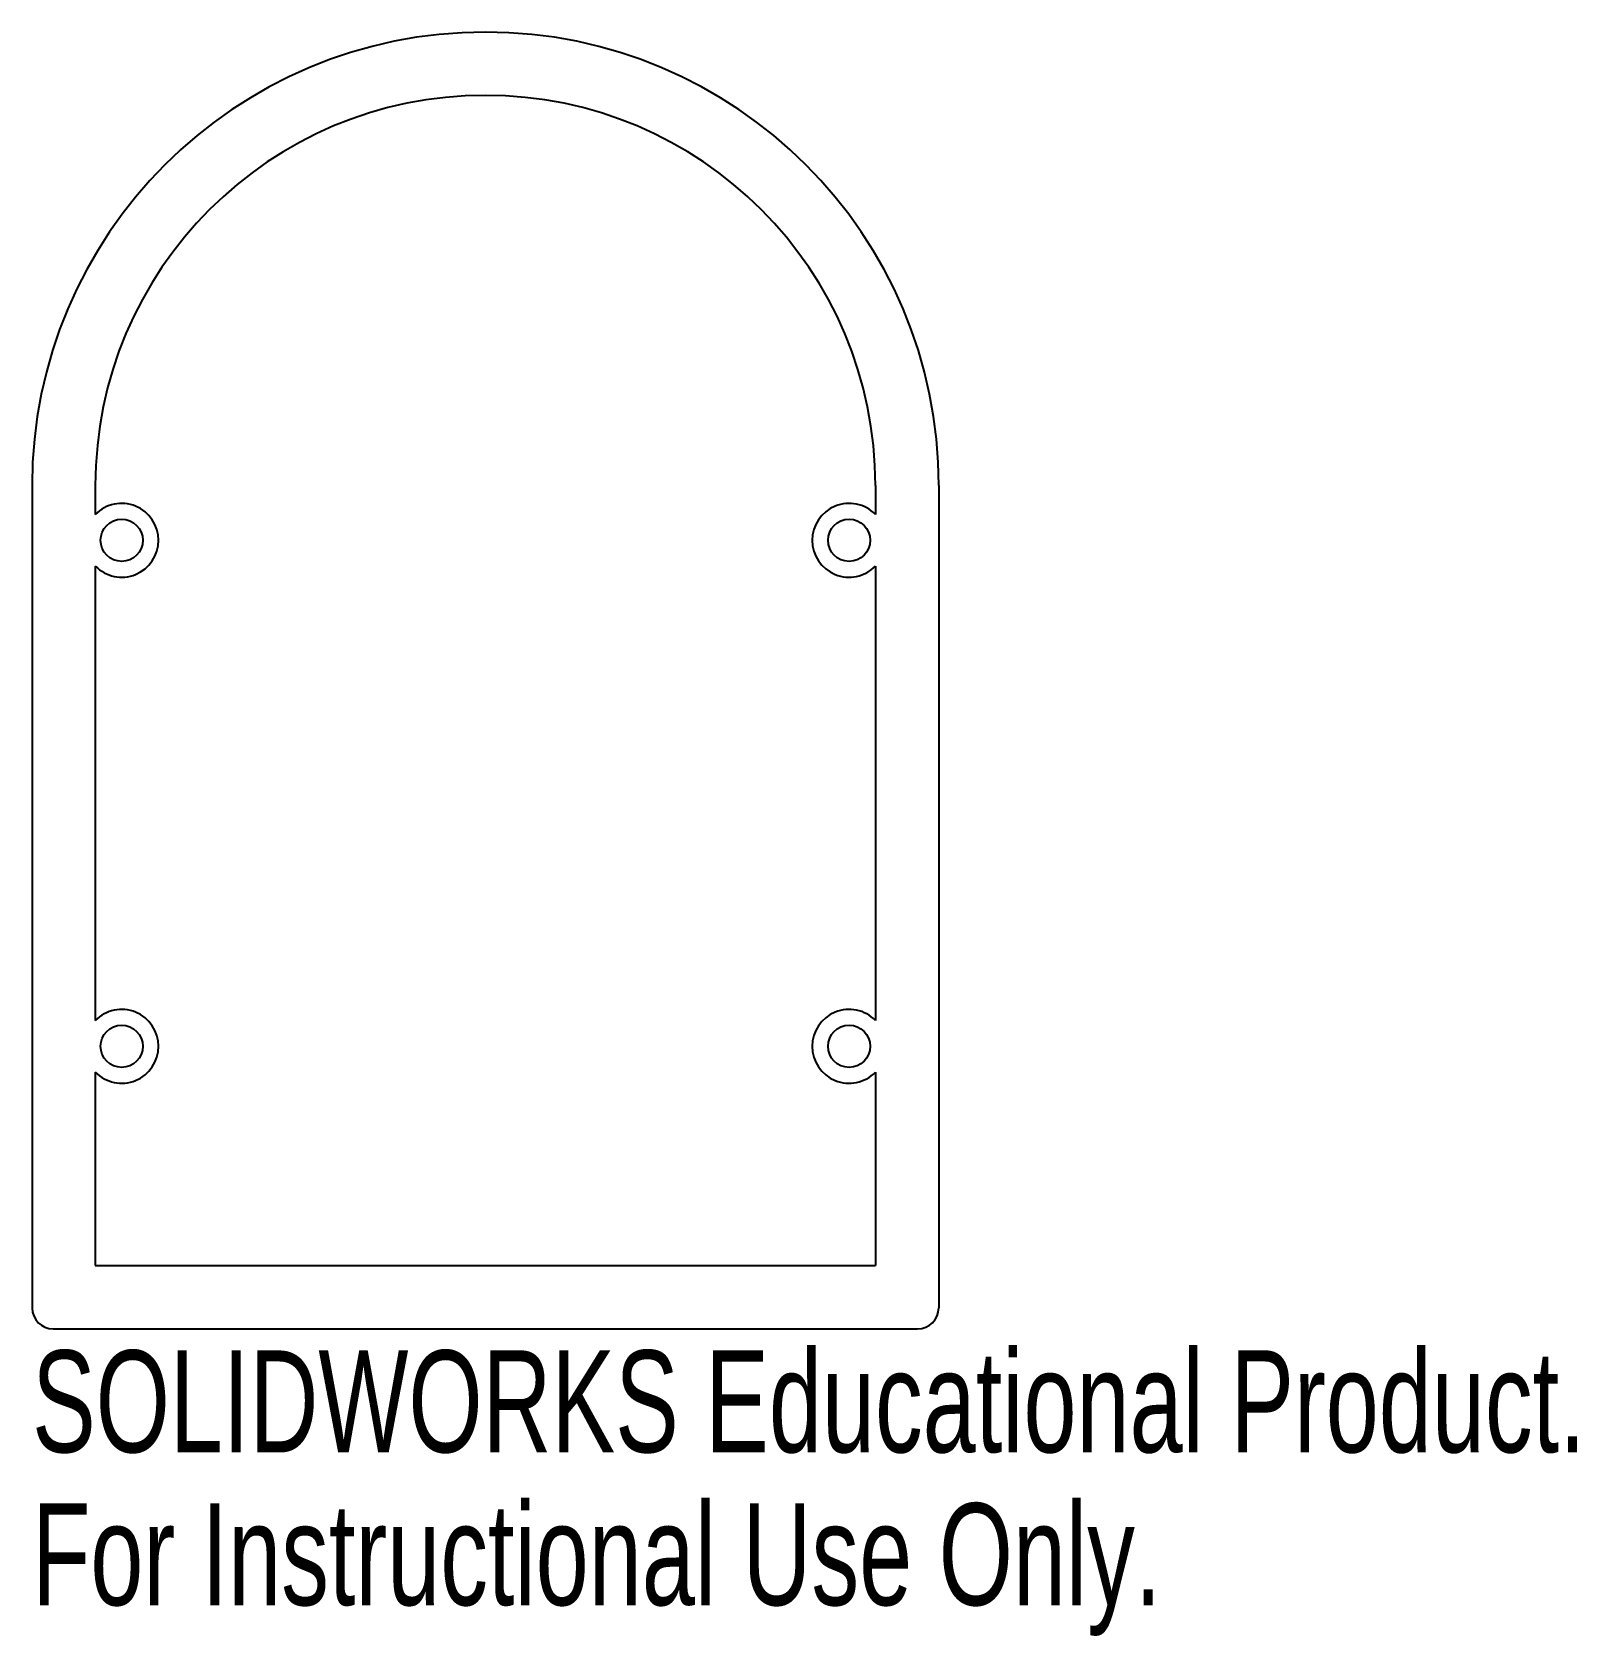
# Model space of a CAD drawing. Header units: millimetres. Extents: x -21.5 to 51.8, y -34.1 to 42.
import ezdxf

# ---------------------------------------------------------------- set-up
doc = ezdxf.new("R2010")
doc.units = ezdxf.units.MM
doc.styles.add('SLDTEXTSTYLE0', font='TXT', dxfattribs={"width": 0.7})

msp = doc.modelspace()

# ---------------------------------------------------------------- linework, layer by layer
at = {"color": 7, "linetype": 'Continuous', "lineweight": 25}
for p, q in [((-21.5, 20.5), (-21.5, -18.5)), ((-18.5, 20.5), (-18.5, 19.125)), ((18.5, 20.5), (18.5, 19.125)), ((21.5, 20.5), (21.5, -18.5)), ((-18.5, 16.675), (-18.5, -4.875)), ((18.5, 16.675), (18.5, -4.875)), ((-18.5, -7.325), (-18.5, -16.5)), ((18.5, -7.325), (18.5, -16.5)), ((-18.5, -16.5), (18.5, -16.5)), ((-20.5, -19.5), (20.5, -19.5))]:
    msp.add_line(p, q, dxfattribs=at)
for centre in [(-17.25, 17.9), (17.25, 17.9), (-17.25, -6.1), (17.25, -6.1)]:
    msp.add_circle(centre, 1, dxfattribs=at)
for centre, radius, start, end in [((0, 20.5), 21.5, 0, 180), ((0, 20.5), 18.5, 0, 180), ((-17.25, 17.9), 1.75, 224.41531, 135.58469), ((17.25, 17.9), 1.75, 44.41531, 315.58469), ((-17.25, -6.1), 1.75, 224.41531, 135.58469), ((17.25, -6.1), 1.75, 44.41531, 315.58469), ((-20.5, -18.5), 1, 180, 270), ((20.5, -18.5), 1, 270, 0)]:
    msp.add_arc(centre, radius, start, end, dxfattribs=at)

# ---------------------------------------------------------------- texts
at = {"color": 7, "linetype": 'Continuous', "char_height": 4.83362, "attachment_point": 1, "style": 'SLDTEXTSTYLE0'}
for s, insert in [('SOLIDWORKS Educational Product.', (-21.5, -20.52)), ('For Instructional Use Only.', (-21.5, -27.77))]:
    msp.add_mtext(s, dxfattribs=dict(at, insert=insert))

doc.saveas('drawing.dxf')
